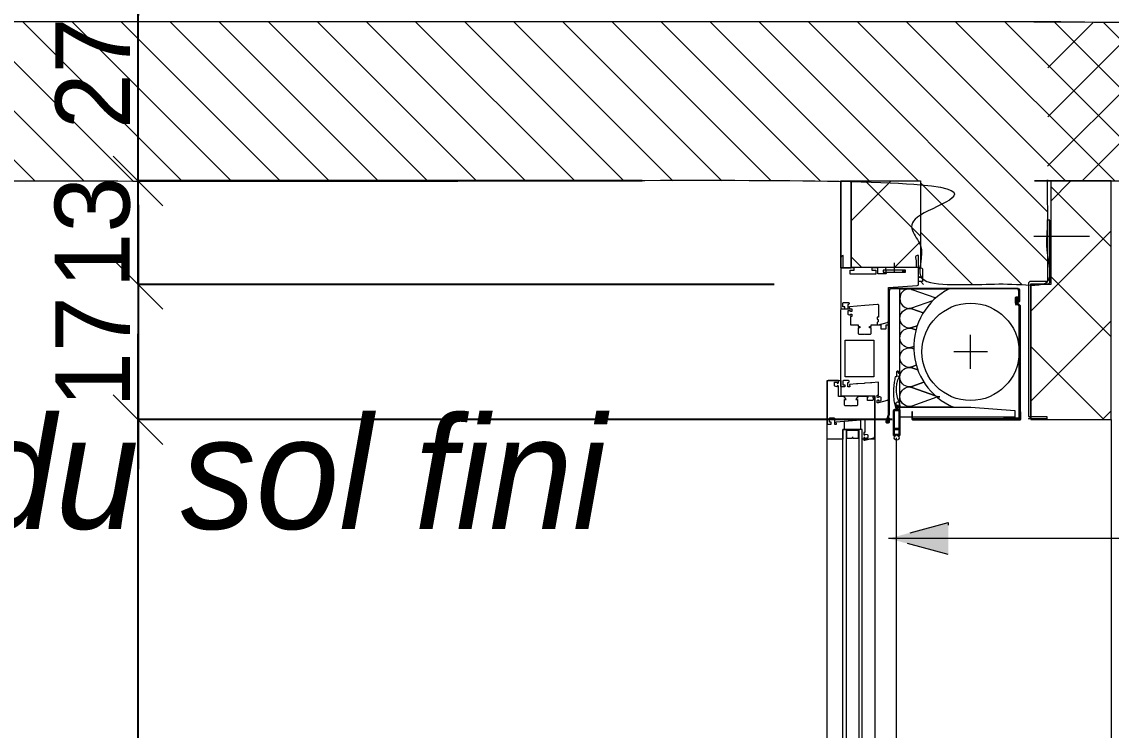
# Model space of a CAD drawing. Header units: centimetres. Extents: x -6341 to 23117, y -10090 to 8065.
# Drawn here: x 17462.5 to 17599.5, y -1142.2 to -1053.2 of the extents above; entities that cross this region are included whole.
import ezdxf

# ---------------------------------------------------------------- set-up
doc = ezdxf.new("R2010")
doc.units = ezdxf.units.CM
doc.header["$LTSCALE"] = 12.7
doc.header["$PDMODE"] = 1
doc.header["$PDSIZE"] = -2
doc.linetypes.add('VW-01', pattern=[0.83312, 0.41656, -0.41656])
doc.layers.get('0').update_dxf_attribs({"lineweight": 5})
for name, color, linetype, lineweight in [('B BATI-GO-coupé', 7, 'Continuous', 35), ('B Général', 7, 'Continuous', 5), ('C ANNOTATIONS-cotation', 7, 'Continuous', 5), ('C ANNOTATIONS-prestations', 7, 'Continuous', 5), ('FENETRES - vu', 7, 'Continuous', 5)]:
    doc.layers.add(name, color=color, linetype=linetype, lineweight=lineweight)
doc.styles.add('Arial', font='arial.ttf')
doc.styles.add('Eurostile', font='')
doc.styles.add('Eurostile (italic)', font='')
doc.styles.get('Eurostile').set_extended_font_data('Eurostile')
doc.styles.get('Eurostile (italic)').set_extended_font_data('Eurostile', italic=True)
doc.dimstyles.new('100é', dxfattribs={"dimtxt": 30.30306, "dimasz": 6.232178, "dimexe": 0, "dimexo": 25, "dimgap": 1, "dimtad": 1, "dimdec": 1, "dimtxsty": 'Arial', "dimblk": 'VW_SLASH', "dimblk1": 'VW_SLASH', "dimblk2": 'VW_SLASH', "dimcen": 0, "dimdle": 10, "dimse1": 1, "dimse2": 1, "dimazin": 0, "dimtfac": 1, "dimtdec": 1, "dimtix": 1, "dimtmove": 0, "dimatfit": 0, "dimldrblk": 'VW_FILLEDARROW', "dimfxl": 1, "dimfrac": 2, "dimtolj": 1, "dimarcsym": 0})
pattern_1 = [(45, (0, 0), (-5.6568542, 5.6568542), []), (135, (0, 0), (5.6568542, 5.6568542), [])]
pattern_2 = [(45, (0, 0), (3.5277778, -2.6458333), [])]

# ---------------------------------------------------------------- blocks, each defined once
blk = doc.blocks.new('loggia+lumon')
at = {"layer": 'B Général', "linetype": 'Continuous', "lineweight": 5}
h = blk.add_hatch(dxfattribs=at)
h.set_pattern_fill('45_0_15_52', style=0, pattern_type=2)
h.set_pattern_definition(pattern_2)
h.paths.add_polyline_path([(-5356.59, 2517.91), (-5356.62, 2497.93), (-5151.67, 2497.93), (-5151.67, 2499.93), (-5151.28, 2499.82), (-5150.93, 2499.67), (-5150.62, 2499.48), (-5150.35, 2499.25), (-5150.12, 2498.98), (-5149.93, 2498.67), (-5149.78, 2498.32), (-5149.67, 2497.93), (-5148.17, 2497.93), (-5148.17, 2515.82)])
at = {"layer": 'B Général', "color": 7, "linetype": 'Continuous', "lineweight": 5}
blk.add_open_spline([(-5356.62, 2497.93), (-5254.15, 2497.93), (-5151.67, 2497.93), (-5151.67, 2498.93), (-5151.67, 2499.93), (-5150.02, 2499.57), (-5149.67, 2497.93), (-5148.92, 2497.93), (-5148.17, 2497.93), (-5148.17, 2506.87), (-5148.17, 2515.82), (-5252.38, 2516.86), (-5356.59, 2517.91)], degree=2, knots=[0, 0, 0, 1, 1, 2, 2, 3, 3, 4, 4, 5, 5, 6, 6, 6], dxfattribs=at)
blk = doc.blocks.new('Groupe-724-1')
at = {"layer": 'FENETRES - vu', "color": 7, "lineweight": 5, "flags": 128}
for points in [[(16562.62, 4892.01, -0.076554), (16562.69, 4892.33), (16563.75, 4895.34)], [(16576.05, 4895.27), (16575.01, 4892.33, 0.080781), (16574.95, 4891.99, 0.080781), (16574.89, 4892.33), (16574.36, 4893.83)], [(16576.18, 4890.81, -0.391649), (16574.95, 4891.95, 0.008653), (16574.95, 4891.99, -0.080781), (16575.01, 4892.33), (16576.05, 4895.27)], [(16576.05, 4895.27), (16576.12, 4895.47, 0.012068), (16576.14, 4895.52)], [(16576.14, 4895.52, 0.068645), (16576.19, 4895.82, 0.080781), (16576.25, 4895.47), (16577.36, 4892.33, -0.080781), (16577.42, 4891.99, 0.008653), (16577.42, 4891.95, -0.391619), (16576.18, 4890.81)], [(16576.24, 4895.49, 0.00473), (16576.25, 4895.47), (16577.36, 4892.33, -0.080781), (16577.42, 4891.99, -0.022561), (16577.42, 4892.09)], [(16565.65, 4893.74), (16565.15, 4892.33, 0.080781), (16565.09, 4891.99, 0.080781), (16565.03, 4892.33), (16564.09, 4894.97)], [(16567.26, 4892.99), (16567.49, 4892.33, -0.080781), (16567.55, 4891.99, 0.008653), (16567.55, 4891.95, -0.391634), (16566.32, 4890.81, -0.391634), (16565.09, 4891.95, 0.008653), (16565.09, 4891.99, -0.080781), (16565.15, 4892.33), (16565.65, 4893.74)], [(16567.79, 4892.82), (16567.62, 4892.33, 0.080781), (16567.55, 4891.99, 0.080781), (16567.49, 4892.33), (16567.26, 4892.99)], [(16569.88, 4892.54), (16569.96, 4892.33, -0.080781), (16570.02, 4891.99, 0.008653), (16570.02, 4891.95, -0.391634), (16568.79, 4890.81, -0.391634), (16567.55, 4891.95, 0.008653), (16567.55, 4891.99, -0.080781), (16567.62, 4892.33), (16567.79, 4892.82)], [(16570.16, 4892.54), (16570.08, 4892.33, 0.080781), (16570.02, 4891.99, 0.080781), (16569.96, 4892.33), (16569.88, 4892.54)], [(16572.23, 4892.87), (16572.42, 4892.33, -0.080781), (16572.49, 4891.99, 0.008653), (16572.49, 4891.95, -0.391634), (16571.25, 4890.81, -0.391634), (16570.02, 4891.95, 0.008653), (16570.02, 4891.99, -0.080781), (16570.08, 4892.33), (16570.16, 4892.54)], [(16572.8, 4893.06), (16572.55, 4892.33, 0.080781), (16572.49, 4891.99, 0.080781), (16572.42, 4892.33), (16572.23, 4892.87)], [(16574.36, 4893.83), (16574.89, 4892.33, -0.080781), (16574.95, 4891.99, 0.008653), (16574.95, 4891.95, -0.391634), (16573.72, 4890.81, -0.391634), (16572.49, 4891.95, 0.008653), (16572.49, 4891.99, -0.080781), (16572.55, 4892.33), (16572.8, 4893.06)], [(16562.62, 4891.97, -0.008471), (16562.62, 4892.01)], [(16562.62, 4891.97, 0.003455), (16562.62, 4891.95)], [(16562.62, 4891.95, 0.409755), (16563.86, 4890.81, 0.408492), (16565.09, 4891.95)], [(16577.42, 4892.09, 0.022561), (16577.42, 4891.99, -0.008653), (16577.42, 4891.95, 0.022591), (16577.42, 4891.85)]]:
    blk.add_lwpolyline(points, format="xyb", dxfattribs=at)
for points in [[(16576.19, 4895.85, 0.008653), (16576.19, 4895.82, 0.008653), (16576.19, 4895.85)], [(16565.09, 4891.99, 0.008653), (16565.09, 4891.95, 0.008653), (16565.09, 4891.99)], [(16567.55, 4891.99, 0.008653), (16567.55, 4891.95, 0.008653), (16567.55, 4891.99)], [(16570.02, 4891.99, 0.008653), (16570.02, 4891.95, 0.008653), (16570.02, 4891.99)], [(16572.49, 4891.99, 0.008653), (16572.49, 4891.95, 0.008653), (16572.49, 4891.99)], [(16574.95, 4891.99, 0.008653), (16574.95, 4891.95, 0.008653), (16574.95, 4891.99)], [(16577.42, 4891.99, 0.008653), (16577.42, 4891.95, 0.008653), (16577.42, 4891.99)]]:
    blk.add_lwpolyline(points, format="xyb", close=True, dxfattribs=at)
blk = doc.blocks.new('Groupe-725-1')
at = {"layer": 'FENETRES - vu', "lineweight": 5, "flags": 128}
blk.add_lwpolyline([(16577.5, 4890.81), (16562.62, 4890.81), (16562.62, 4897, 0.290703), (16570.23, 4892.55, 0.290703), (16577.5, 4897.54)], format="xyb", close=True, dxfattribs=at)
at = {"layer": 'FENETRES - vu', "color": 7}
blk.add_blockref('Groupe-724-1', (0, 0), dxfattribs=at)
blk = doc.blocks.new('Groupe-726-1')
at = {"layer": 'FENETRES - vu', "lineweight": 5}
for p, q in [((16570.54, 4901.83), (16570.54, 4897.58)), ((16572.66, 4899.7), (16568.41, 4899.7))]:
    blk.add_line(p, q, dxfattribs=at)
at = {"layer": 'FENETRES - vu', "lineweight": 5, "flags": 128}
blk.add_lwpolyline([(16578.77, 4905.26), (16578.77, 4890.81), (16577.5, 4890.81), (16577.5, 4899.73), (16577.92, 4905.26)], close=True, dxfattribs=at)
at = {"layer": 'FENETRES - vu', "lineweight": 5}
blk.add_circle((16570.54, 4899.7), 6.12, dxfattribs=at)
at = {"layer": 'FENETRES - vu', "color": 7}
blk.add_blockref('Groupe-725-1', (0, 0), dxfattribs=at)
blk = doc.blocks.new('Groupe-729-1')
at = {"layer": 'B BATI-GO-coupé', "linetype": 'Continuous', "lineweight": 5}
blk.add_line((16579.05, 4917.39), (16792.07, 4917.39), dxfattribs=at)
at = {"layer": 'B Général', "color": 7, "lineweight": 5}
for p, q in [((16556, 4907.67), (16556, 4914.67)), ((16581.15, 4887.67), (16787.07, 4887.67)), ((16787.47, 4881.67), (16579.54, 4881.67))]:
    blk.add_line(p, q, dxfattribs=at)
at = {"layer": 'B Général', "color": 7, "linetype": 'Continuous', "lineweight": 5}
for p, q in [((16560.51, 4891.43), (16560.26, 4891.43)), ((16560.51, 4891.32), (16560.26, 4891.32)), ((16560.51, 4891.19), (16560.26, 4891.19)), ((16632.83, 4890.4), (16581.33, 4890.4))]:
    blk.add_line(p, q, dxfattribs=at)
at = {"layer": 'B Général', "lineweight": 5}
blk.add_line((16560.51, 4890.12), (16559.37, 4890.12), dxfattribs=at)
at = {"layer": 'B Général', "color": 7, "lineweight": 5, "flags": 128}
for points in [[(16554, 4909.37), (16561.7, 4909.37), (16561.7, 4907.27, 0.414214), (16562, 4906.97), (16578.65, 4906.97), (16578.65, 4909.31), (16578.95, 4909.31), (16578.95, 4906.97, 0.414214), (16578.65, 4907.27), (16562, 4907.27), (16562, 4909.37, 0.414214), (16561.7, 4909.67), (16554, 4909.67)], [(16560.09, 4893.67), (16561.09, 4893.67, -0.4), (16561.09, 4893.17), (16560.09, 4893.17, -0.4), (16560.09, 4893.67)]]:
    blk.add_lwpolyline(points, format="xyb", close=True, dxfattribs=at)
at = {"layer": 'B Général', "color": 7, "linetype": 'Continuous', "lineweight": 5, "flags": 128}
for points in [[(16562.62, 4889.77, 0.414214), (16562.92, 4889.47), (16578.42, 4889.47), (16579.29, 4889.18, 0.463007), (16579.42, 4889.25, 0.463007), (16579.32, 4889.37), (16578.82, 4889.37), (16578.82, 4889.47), (16579.32, 4889.47, -0.463007), (16579.52, 4889.24, -0.463007), (16579.26, 4889.08), (16578.41, 4889.37), (16562.92, 4889.37, -0.414214), (16562.52, 4889.77), (16562.52, 4905.47, -0.414214), (16562.92, 4905.87), (16564.18, 4905.87, -0.414214), (16564.32, 4905.73, -0.414214), (16564.18, 4905.59), (16563.8, 4905.59, 0.414214), (16563.72, 4905.52, 0.414214), (16563.8, 4905.44), (16564.4, 4905.44, 0.2215), (16564.62, 4905.54), (16564.69, 4905.48, -0.2215), (16564.4, 4905.34), (16563.8, 4905.34, -0.414214), (16563.62, 4905.52, -0.414214), (16563.8, 4905.69), (16564.18, 4905.69, 0.414214), (16564.22, 4905.73, 0.414214), (16564.18, 4905.77), (16562.92, 4905.77, 0.414214), (16562.62, 4905.47)], [(16564.76, 4905.82), (16564.36, 4905.47), (16563.8, 4905.47), (16563.8, 4905.57), (16564.32, 4905.57), (16564.72, 4905.92), (16578.85, 4905.92, -0.414214), (16578.95, 4905.82), (16578.95, 4903.92), (16578.85, 4903.92), (16578.85, 4905.82)], [(16578.97, 4894.17), (16578.97, 4892.41, -0.414214), (16578.96, 4892.41), (16578.07, 4892.41), (16578.07, 4892.31), (16578.96, 4892.31, 0.414214), (16579.07, 4892.41), (16579.07, 4894.17), (16579.07, 4905.93, 0.414214), (16578.97, 4906.03), (16578.07, 4906.03), (16578.07, 4905.93), (16578.97, 4905.93)], [(16565.04, 4883.37, 0.414214), (16565.14, 4883.47), (16565.14, 4883.87), (16564.87, 4883.87), (16564.87, 4883.64), (16564.44, 4883.64, -0.414214), (16564.34, 4883.74), (16564.34, 4884.32, -0.414214), (16564.44, 4884.42), (16564.49, 4884.42, -0.414214), (16564.59, 4884.32), (16564.59, 4884.27), (16565.14, 4884.27), (16565.14, 4884.52), (16564.84, 4884.49), (16564.69, 4886.4), (16564.56, 4888.01, -0.437409), (16564.66, 4888.12), (16566.19, 4888.12), (16566.19, 4887.97), (16566.44, 4887.97, 0.339454), (16566.46, 4887.99), (16566.49, 4888.1), (16566.79, 4888.1), (16566.82, 4887.99, 0.339454), (16566.84, 4887.97), (16567.14, 4887.97), (16567.14, 4888.12), (16566.85, 4889.22, 0.339454), (16566.65, 4889.37), (16562.44, 4889.37), (16562.22, 4892.98, 0.396669), (16562.02, 4893.17), (16558.44, 4893.17), (16558.44, 4892.99, 0.468969), (16558.68, 4892.79), (16559.09, 4892.87), (16559.94, 4892.87), (16559.94, 4889.37), (16559.94, 4889.19, 0.468969), (16560.18, 4888.99), (16560.59, 4889.07), (16560.69, 4889.07, -0.414214), (16560.74, 4889.02), (16560.74, 4888.04), (16560.04, 4888.04, 0.414214), (16559.99, 4887.99), (16559.99, 4887.27), (16560.26, 4887.27), (16560.26, 4887.77), (16560.76, 4887.77), (16560.76, 4886.37), (16560.76, 4884.57), (16560.26, 4884.57), (16560.26, 4885.07), (16559.99, 4885.07), (16559.99, 4883.67), (16558.44, 4883.67, 0.414214), (16558.74, 4883.37), (16561.03, 4883.37), (16565.04, 4883.37)], [(16561.09, 4893.67), (16561.69, 4893.67), (16561.69, 4893.17), (16561.09, 4893.17, 0.4)], [(16577.83, 4890.8, 0.414214), (16577.8, 4890.77), (16577.8, 4890.55, -0.365338), (16577.77, 4890.52), (16577.44, 4890.43, -0.414214), (16577.36, 4890.51, -0.414214), (16577.44, 4890.59), (16577.47, 4890.59, 0.414214), (16577.5, 4890.62), (16577.5, 4890.65, 0.414214), (16577.47, 4890.68), (16577.44, 4890.68, 0.414214), (16577.27, 4890.51, 0.414214), (16577.44, 4890.33), (16577.76, 4890.42, -0.464839), (16577.8, 4890.38), (16577.8, 4890.15, 0.414214), (16577.95, 4890), (16581.04, 4890, 0.414214), (16581.07, 4890.03), (16581.07, 4890.21, 0.414214), (16581.03, 4890.25), (16581.01, 4890.25, 0.414214), (16580.97, 4890.21), (16580.97, 4890.1), (16580.29, 4890.1), (16580.29, 4890.7), (16580.97, 4890.7), (16580.97, 4890.59, 0.414214), (16581.01, 4890.55), (16581.03, 4890.55, 0.414214), (16581.07, 4890.59), (16581.07, 4890.77, 0.414214), (16581.04, 4890.8)], [(16577.8, 4890.15), (16577.8, 4890.38, 0.464839), (16577.76, 4890.42), (16577.44, 4890.33, -0.414214), (16577.27, 4890.51, -0.414214), (16577.44, 4890.68), (16577.47, 4890.68, -0.414214), (16577.5, 4890.65), (16577.5, 4890.62, -0.414214), (16577.47, 4890.59), (16577.44, 4890.59, 0.414214), (16577.36, 4890.51, 0.414214), (16577.44, 4890.43), (16577.77, 4890.52, 0.365338), (16577.8, 4890.55), (16577.8, 4890.77, -0.414214), (16577.83, 4890.8), (16581.04, 4890.8, -0.414214), (16581.07, 4890.77), (16581.07, 4890.59, -0.414214), (16581.03, 4890.55), (16581.01, 4890.55, -0.414214), (16580.97, 4890.59), (16580.97, 4890.7), (16580.29, 4890.7), (16580.29, 4890.1), (16580.97, 4890.1), (16580.97, 4890.21, -0.414214), (16581.01, 4890.25), (16581.03, 4890.25, -0.414214), (16581.07, 4890.21), (16581.07, 4890.03, -0.414214), (16581.04, 4890), (16577.95, 4890, -0.414214)], [(16577.95, 4890.1, -0.414214), (16577.9, 4890.15), (16577.9, 4890.67, -0.414214), (16577.93, 4890.7), (16580.19, 4890.7), (16580.19, 4890.1)], [(16580.19, 4890.1), (16580.19, 4890.7), (16577.93, 4890.7, 0.414214), (16577.9, 4890.67), (16577.9, 4890.15, 0.414214), (16577.95, 4890.1)], [(16580.87, 4890.2), (16580.87, 4890.6), (16580.97, 4890.6), (16580.97, 4890.48, 0.414214), (16581, 4890.45), (16581.01, 4890.45, 0.344183), (16581.04, 4890.48, -0.52416), (16581.5, 4890.65, -0.52416), (16581.5, 4890.16, -0.52416), (16581.04, 4890.33, 0.344183), (16581.01, 4890.35), (16581, 4890.35, 0.414214), (16580.97, 4890.32), (16580.97, 4890.2)], [(16576.26, 4887.99, -0.339454), (16576.24, 4887.97), (16575.99, 4887.97), (16575.99, 4888.12), (16574.41, 4888.12, 0.437459), (16574.36, 4888.07), (16574.42, 4887.3), (16574.43, 4887.12), (16574.49, 4886.4), (16574.46, 4886.37), (16574.5, 4886.34), (16574.56, 4885.52), (16574.57, 4885.34), (16574.64, 4884.49), (16574.94, 4884.52), (16574.94, 4884.27), (16574.39, 4884.27), (16574.39, 4884.32, 0.414214), (16574.29, 4884.42), (16574.24, 4884.42, 0.414214), (16574.14, 4884.32), (16574.14, 4883.74, 0.414214), (16574.24, 4883.64), (16574.67, 4883.64), (16574.67, 4883.87), (16574.94, 4883.87), (16574.94, 4883.47, -0.414214), (16574.84, 4883.37), (16565.34, 4883.37, -0.414214), (16565.14, 4883.57), (16565.14, 4884.77), (16565.44, 4884.77, -0.339454), (16565.46, 4884.76), (16565.49, 4884.65, -0.493145), (16565.47, 4884.62), (16565.4, 4884.62, 0.414214), (16565.37, 4884.59), (16565.37, 4884.32, 0.414214), (16565.42, 4884.27), (16565.79, 4884.27, 0.339454), (16565.84, 4884.31), (16565.92, 4884.58, 0.493145), (16565.89, 4884.62), (16565.81, 4884.62, -0.493145), (16565.79, 4884.65), (16565.82, 4884.76, -0.339454), (16565.84, 4884.77), (16566.09, 4884.77), (16566.09, 4884.62), (16567.14, 4884.62), (16567.14, 4885.56), (16567.36, 4885.56), (16567.36, 4885.76), (16567.54, 4885.76), (16567.54, 4885.55), (16568.17, 4885.55, 0.414214), (16568.32, 4885.7), (16568.32, 4886.32), (16568.37, 4886.37), (16568.32, 4886.42), (16568.32, 4887.05, 0.414214), (16568.17, 4887.2), (16567.54, 4887.2), (16567.54, 4886.98), (16567.36, 4886.98), (16567.36, 4887.18), (16567.14, 4887.18), (16567.14, 4888.33), (16567.14, 4888.42), (16567.64, 4888.42), (16567.64, 4889, 0.414214), (16567.54, 4889.1), (16567.14, 4889.1), (16567.14, 4889.27, -0.414214), (16567.24, 4889.37), (16568.14, 4889.37), (16576.45, 4889.37, -0.339454), (16576.65, 4889.22), (16576.94, 4888.12), (16576.94, 4887.97), (16576.64, 4887.97, -0.339454), (16576.62, 4887.99), (16576.59, 4888.1, -0.493145), (16576.61, 4888.12), (16576.69, 4888.12, 0.493145), (16576.72, 4888.16), (16576.64, 4888.43, 0.339454), (16576.59, 4888.47), (16576.29, 4888.47, 0.339454), (16576.24, 4888.43), (16576.17, 4888.16, 0.493145), (16576.2, 4888.12), (16576.27, 4888.12, -0.493145), (16576.29, 4888.1)], [(16579.37, 4882.17), (16579.37, 4881.94), (16578.94, 4881.94, -0.198912), (16578.87, 4881.97, -0.198912), (16578.84, 4882.04), (16578.84, 4882.5, -0.335609), (16578.95, 4882.65, -0.179888), (16579.03, 4882.64), (16579.08, 4882.62, 0.109518), (16579.29, 4882.57), (16579.64, 4882.57), (16579.64, 4882.82), (16579.34, 4882.79), (16579.06, 4886.31, -0.209139), (16579.09, 4886.39, -0.209139), (16579.16, 4886.42), (16580.69, 4886.42), (16580.69, 4886.27), (16580.94, 4886.27, 0.339454), (16580.96, 4886.29), (16580.99, 4886.4, 0.233167), (16580.99, 4886.41, 0.233167), (16580.97, 4886.42), (16580.9, 4886.42, -0.233167), (16580.87, 4886.43, -0.233167), (16580.87, 4886.46), (16580.94, 4886.73, -0.339454), (16580.99, 4886.77), (16581.29, 4886.77, -0.339454), (16581.34, 4886.73), (16581.42, 4886.46, -0.233167), (16581.41, 4886.43, -0.233167), (16581.39, 4886.42), (16581.31, 4886.42, 0.233167), (16581.3, 4886.41, 0.233167), (16581.29, 4886.4), (16581.32, 4886.29, 0.339454), (16581.34, 4886.27), (16581.64, 4886.27), (16581.64, 4886.42), (16581.35, 4887.52, 0.339454), (16581.15, 4887.67), (16576.29, 4887.67, 0.198912), (16576.22, 4887.64, 0.198912), (16576.19, 4887.57), (16576.19, 4887.42), (16576.34, 4887.42), (16576.34, 4887.47), (16576.54, 4887.47, -0.414214), (16576.64, 4887.37), (16576.64, 4886.74), (16576.24, 4886.74), (16576.24, 4886.84), (16576.14, 4886.84), (16576.14, 4885.48), (16576.36, 4885.48), (16576.36, 4885.35), (16576.54, 4885.28), (16576.54, 4885.5), (16577.17, 4885.5, -0.414214), (16577.32, 4885.35), (16577.32, 4884.72), (16577.37, 4884.67), (16577.32, 4884.62), (16577.32, 4884, -0.414214), (16577.17, 4883.85), (16576.54, 4883.85), (16576.54, 4884.06), (16576.36, 4883.99), (16576.36, 4883.86), (16576.14, 4883.86), (16576.14, 4883.07), (16574.84, 4883.07, 0.339454), (16574.82, 4883.06), (16574.79, 4882.95, 0.233167), (16574.8, 4882.93, 0.233167), (16574.81, 4882.92), (16574.89, 4882.92, -0.233167), (16574.91, 4882.91, -0.233167), (16574.92, 4882.88), (16574.84, 4882.61, -0.339454), (16574.79, 4882.57), (16574.39, 4882.57, -0.198912), (16574.36, 4882.58, -0.198912), (16574.34, 4882.62), (16574.34, 4882.89, -0.198912), (16574.35, 4882.91, -0.198912), (16574.37, 4882.92), (16574.47, 4882.92, 0.233167), (16574.49, 4882.93, 0.233167), (16574.49, 4882.95), (16574.46, 4883.06, 0.339454), (16574.44, 4883.07), (16574.14, 4883.07), (16574.14, 4881.87, 0.414214), (16574.34, 4881.67), (16579.54, 4881.67, 0.414214), (16579.64, 4881.77), (16579.64, 4882.12, 0.414214), (16579.59, 4882.17)]]:
    blk.add_lwpolyline(points, format="xyb", close=True, dxfattribs=at)
for points in [[(16549.07, 4884.69), (16549.07, 4893.39), (16559.94, 4893.39), (16559.94, 4884.69)], [(16560.51, 4891.52), (16560.26, 4891.52), (16560.26, 4888.72), (16560.51, 4888.72)], [(16573.67, 4883.93), (16569.07, 4883.93), (16569.07, 4887.53), (16573.67, 4887.53)], [(16580.54, 4885.65), (16580.54, 4885.62), (16581.3, 4885.62), (16581.3, 4885.65)], [(16549.07, 4883.39), (16549.07, 4884.69), (16559.99, 4884.69), (16559.99, 4883.39)], [(16581.3, 4884.05), (16581.3, 4884.08), (16580.54, 4884.08), (16580.54, 4884.05)]]:
    blk.add_lwpolyline(points, close=True, dxfattribs=at)
blk.add_lwpolyline([(16573.1, 4890.61), (16573.11, 4890.59), (16573.11, 4890.59), (16573.21, 4890.62, 0.414174), (16573.24, 4890.67, 0.414185), (16573.18, 4890.7), (16573.07, 4890.67, 0.414201), (16572.98, 4890.49, 0.331865), (16573.14, 4890.37), (16573.62, 4890.38, -0.41404), (16573.67, 4890.33), (16573.67, 4890.29, 0.058942), (16573.66, 4890.28, 0.330261), (16573.7, 4890.23, 0.022246), (16574.36, 4890.11), (16574.41, 4890.13), (16574.46, 4890.09, 0.008901), (16575.31, 4890.01), (16575.36, 4890.04), (16575.41, 4890.01, 0.495603), (16575.42, 4890, 0.01102), (16576.43, 4890.04), (16576.48, 4890.07), (16576.53, 4890.05, 0.034922), (16576.85, 4890.1, 0.026569), (16577.55, 4890.27), (16577.56, 4890.27, 0.321867), (16577.59, 4890.32, 0.401241), (16577.55, 4890.36), (16577.05, 4890.34), (16577.02, 4890.34, -0.424456), (16576.83, 4890.53), (16576.83, 4890.56, -0.341677), (16576.98, 4890.73), (16577.47, 4890.77, -0.538894), (16577.53, 4890.69), (16577.53, 4890.69), (16577.49, 4890.52, 0.49336), (16577.52, 4890.48, 0.339236), (16577.54, 4890.5), (16577.59, 4890.67), (16577.59, 4890.68, 0.530516), (16577.46, 4890.83), (16576.97, 4890.79, 0.114166), (16576.87, 4890.75, -0.042765), (16576.41, 4890.54), (16576.35, 4890.49), (16576.28, 4890.5, -0.037634), (16575.4, 4890.39), (16575.34, 4890.36), (16575.29, 4890.38, -0.05236), (16574.53, 4890.44), (16574.47, 4890.42), (16574.43, 4890.46, -0.061865), (16573.74, 4890.71, 0.438041), (16573.64, 4890.65), (16573.61, 4890.48, -0.357418), (16573.56, 4890.44), (16573.14, 4890.43, -0.333034), (16573.03, 4890.51, -0.414252), (16573.09, 4890.61), (16573.1, 4890.61)], format="xyb", dxfattribs=at)
at = {"layer": 'B Général', "lineweight": 5, "flags": 128}
for points in [[(16581.52, 4886.05), (16580.29, 4886.05), (16580.29, 4883.65), (16581.52, 4883.65), (16581.52, 4881.67), (16574.14, 4881.67), (16574.14, 4883.39), (16576.07, 4883.39), (16576.07, 4887.67), (16581.52, 4887.67)], [(16579.1, 4885.85), (16580.29, 4885.85), (16580.29, 4883.85), (16579.26, 4883.85)]]:
    blk.add_lwpolyline(points, close=True, dxfattribs=at)
at = {"layer": 'B Général', "color": 7, "lineweight": 5, "flags": 128}
for points in [[(16580.29, 4886.05), (16580.29, 4885.65), (16786.29, 4885.65), (16786.29, 4886.05)], [(16581.3, 4885.65), (16581.3, 4885.62), (16580.54, 4885.62), (16580.54, 4885.65)], [(16580.29, 4883.65), (16580.29, 4884.05), (16786.29, 4884.05), (16786.29, 4883.65)]]:
    blk.add_lwpolyline(points, close=True, dxfattribs=at)
blk.add_lwpolyline([(16549.07, 4883.39), (16559.99, 4883.39), (16559.99, 4884.69), (16549.07, 4884.69)], dxfattribs=at)
blk.add_lwpolyline([(16581.22, 4884.85), (16581.3, 4884.85, 0.414214), (16581.39, 4884.94), (16581.39, 4885.52, 0.414214), (16581.3, 4885.62), (16580.54, 4885.62, 0.414214), (16580.44, 4885.52), (16580.44, 4884.17, 0.414214), (16580.54, 4884.08), (16581.3, 4884.08, 0.414214), (16581.39, 4884.17), (16581.39, 4884.75, 0.414214), (16581.3, 4884.85)], format="xyb", dxfattribs=at)
at = {"layer": 'FENETRES - vu', "color": 7}
blk.add_blockref('Groupe-726-1', (0, 0), dxfattribs=at)
blk = doc.blocks.new('Groupe-762-1')
at = {"layer": 'B Général', "linetype": 'Continuous', "lineweight": 5}
h = blk.add_hatch(dxfattribs=at)
h.set_pattern_fill('45_0_15_52', style=0, pattern_type=2)
h.set_pattern_definition(pattern_2)
h.paths.add_polyline_path([(16836.06, 3263.39), (16839.07, 3263.39), (16839.07, 3247.39), (16738.56, 3247.39), (16738.56, 3263.39), (16806.06, 3263.39), (16806.06, 3786.44), (16811.06, 3786.44), (16811.06, 4134.32), (16549.06, 4134.32), (16549.06, 3541.43), (16561.88, 3541.43), (16561.88, 3525.43), (16559.16, 3525.43), (16559.16, 3525.29), (16549.06, 3525.29), (16549.06, 3525.39), (16548.88, 3525.39), (16548.88, 3320.48), (16546.88, 3320.48), (16546.99, 3320.09), (16547.13, 3319.74), (16547.32, 3319.43), (16547.55, 3319.16), (16547.82, 3318.93), (16548.13, 3318.74), (16548.49, 3318.59), (16548.88, 3318.48), (16548.88, 3316.98), (16530.98, 3316.98), (16528.9, 3525.4), (16528.9, 3525.43), (16528.89, 3525.43), (16528.89, 3525.43), (16528.88, 3525.43), (16528.88, 3525.43), (16528.88, 3745.72), (16528.89, 3745.72), (16528.89, 3804.82), (16529.08, 3804.82), (16529.08, 4134.32), (16272.06, 4134.32), (16272.06, 3541.43), (16284.88, 3541.43), (16284.88, 3525.43), (16282.06, 3525.43), (16282.06, 3525.39), (16251.9, 3525.39), (16251.9, 3525.4), (16251.92, 3525.43), (16251.89, 3525.43), (16251.89, 3525.43), (16244.19, 3525.43), (16244.01, 3529.76), (16242.04, 3529.76), (16242.04, 3541.4), (16251.88, 3541.4), (16251.88, 3541.43), (16251.85, 3541.43), (16251.85, 3804.82), (16252.03, 3804.82), (16252.03, 4208.41), (15995.06, 4208.41), (15995.06, 3541.43), (16007.88, 3541.43), (16007.88, 3525.43), (16005.16, 3525.43), (16005.16, 3525.29), (15994.88, 3525.29), (15994.88, 3320.48), (15992.88, 3320.48), (15992.99, 3320.09), (15993.13, 3319.74), (15993.32, 3319.43), (15993.55, 3319.16), (15993.82, 3318.93), (15994.13, 3318.74), (15994.49, 3318.59), (15994.88, 3318.48), (15994.88, 3316.98), (15976.98, 3316.98), (15974.88, 3525.33), (15974.88, 3525.33), (15974.88, 3804.82), (15975.06, 3804.82), (15975.06, 4208.41), (15718.03, 4208.41), (15718.03, 3541.39), (15730.7, 3541.39), (15730.7, 3525.42), (15550.57, 3525.42), (15550.57, 3541.42), (15693.06, 3541.42), (15693.06, 4893.39), (15551.33, 4893.39), (15551.33, 4909.37), (15552.09, 4909.37), (15552.09, 4909.39), (15698.06, 4909.39), (15700, 5119.92), (15718.06, 5119.97), (15718.06, 5117.8), (15717.61, 5117.62), (15717.22, 5117.4), (15716.89, 5117.14), (15716.62, 5116.85), (15716.42, 5116.52), (15716.28, 5116.15), (15716.21, 5115.75), (15716.2, 5115.31), (15718.06, 5115.31), (15718.06, 4909.39), (15731.05, 4909.39), (15731.05, 4893.39), (15718.06, 4893.39), (15718.06, 4689.1), (15718.03, 4689.1), (15718.03, 4226.33), (15975.06, 4226.33), (15975.06, 4909.49), (15975.06, 4909.49), (15977.16, 5117.84), (15995.06, 5117.84), (15995.06, 5116.34), (15994.67, 5116.23), (15994.32, 5116.08), (15994.01, 5115.89), (15993.74, 5115.66), (15993.51, 5115.39), (15993.32, 5115.08), (15993.17, 5114.73), (15993.06, 5114.34), (15995.06, 5114.34), (15995.06, 4909.49), (15995.06, 4909.49), (15995.06, 4909.39), (16005.06, 4909.39), (16005.06, 4909.39), (16008.06, 4909.39), (16008.06, 4893.39), (15995.06, 4893.39), (15995.06, 4893.36), (15995.06, 4226.33), (16252.03, 4226.33), (16252.03, 4893.39), (16252.06, 4893.39), (16252.06, 4909.38), (16252.06, 4909.39), (16252.08, 4909.39), (16252.08, 4909.39), (16252.11, 4909.39), (16252.08, 4909.42), (16254.16, 5117.84), (16272.06, 5117.84), (16272.06, 5116.34), (16271.67, 5116.23), (16271.32, 5116.08), (16271.01, 5115.89), (16270.74, 5115.66), (16270.51, 5115.39), (16270.32, 5115.08), (16270.17, 5114.73), (16270.06, 5114.34), (16272.06, 5114.34), (16272.06, 4909.39), (16282.06, 4909.39), (16282.06, 4909.39), (16285.06, 4909.39), (16285.06, 4893.39), (16272.06, 4893.39), (16272.06, 4300.34), (16529.08, 4300.34), (16529.08, 4689.1), (16529.06, 4689.1), (16529.06, 4909.38), (16529.06, 4909.39), (16529.08, 4909.39), (16529.08, 4909.39), (16529.09, 4909.39), (16529.08, 4909.42), (16531.16, 5117.84), (16549.06, 5117.84), (16549.06, 5116.34), (16548.67, 5116.23), (16548.32, 5116.08), (16548.01, 5115.89), (16547.74, 5115.66), (16547.51, 5115.39), (16547.32, 5115.08), (16547.17, 5114.73), (16547.06, 5114.34), (16549.06, 5114.34), (16549.06, 4909.39), (16549.06, 4909.39), (16549.06, 4909.38), (16562.06, 4909.39), (16562.06, 4893.39), (16549.06, 4893.39), (16549.06, 4689.1), (16549.06, 4689.1), (16549.06, 4300.34), (16811.06, 4300.34), (16811.06, 4689.1), (16811.06, 4689.13), (16811.06, 4887.79), (16797.07, 4887.79), (16797.07, 4899.79), (16806.06, 4899.79), (16806.06, 4909.39), (16806.06, 4909.39), (16809.19, 5117.84), (16826.06, 5117.84), (16826.07, 5112.39), (16825.68, 5112.28), (16825.33, 5112.13), (16825.02, 5111.94), (16824.75, 5111.71), (16824.52, 5111.44), (16824.33, 5111.13), (16824.18, 5110.78), (16824.07, 5110.39), (16826.07, 5110.39), (16826.06, 4909.39), (17002.06, 4909.39), (17002.06, 5445.39), (17579, 5445.39), (17579, 5425.39), (17398.06, 5425.39), (17398.06, 4909.39), (17579, 4909.39), (17579, 4884.39), (17449.06, 4884.39), (17449.06, 3272.29), (17579, 3272.29), (17579, 3247.39), (17032.71, 3247.39), (17032.71, 3247.39), (17024.81, 3247.39), (17024.63, 3251.7), (17022.67, 3251.7), (17022.67, 3263.39), (17088.06, 3263.39), (17088.06, 3766.44), (16826.06, 3766.44), (16826.06, 3263.39), (16836.06, 3263.39)])
h.paths.add_polyline_path([(17108.06, 3736.44), (17108.06, 3272.29), (17429.06, 3272.29), (17429.06, 4884.39), (17152.06, 4884.39), (17152.06, 4430.39), (17169.06, 4430.39), (17169.06, 4380.39), (17152.06, 4380.39), (17152.06, 3786.44), (17189.06, 3786.44), (17189.06, 3736.44)])
h.paths.add_polyline_path([(17027.06, 4909.39), (17378.06, 4909.39), (17378.06, 5425.39), (17027.06, 5425.39)])
h.paths.add_polyline_path([(16529.06, 4282.34), (16277.06, 4282.34), (16277.06, 4152.32), (16529.06, 4152.32)])
h.paths.add_polyline_path([(16811.06, 4282.34), (16554.06, 4282.34), (16554.06, 4152.32), (16811.06, 4152.32)])
h.paths.add_polyline_path([(16861.06, 4380.39), (16861.06, 3786.44), (17129.06, 3786.44), (17129.06, 4884.39), (16834.06, 4884.39), (16834.06, 4460.39), (16886.06, 4460.39), (16886.06, 4380.39)])
at = {"layer": 'B Général', "linetype": 'Continuous', "lineweight": 5, "true_color": 0x808080}
h = blk.add_hatch(dxfattribs=at)
h.set_pattern_fill('02_ISOLANT', color=8, style=0, pattern_type=2)
h.set_pattern_definition(pattern_1)
h.paths.add_polyline_path([(16562.06, 4907.27), (16579.05, 4907.27), (16579.05, 4917.38), (16549.07, 4917.38), (16549.07, 4909.8), (16562.06, 4909.8)])
h = blk.add_hatch(dxfattribs=at)
h.set_pattern_fill('02_ISOLANT', color=8, style=0, pattern_type=2)
h.set_pattern_definition(pattern_1)
h.paths.add_polyline_path([(16549.06, 4884.69), (16549.06, 4893.39), (16559.94, 4893.39), (16559.94, 4884.69)])
at = {"layer": 'B Général', "color": 7, "linetype": 'Continuous', "lineweight": 5, "flags": 128}
for points in [[(16562.06, 4907.27), (16579.05, 4907.27), (16579.05, 4917.38), (16549.07, 4917.38), (16549.07, 4909.8), (16562.06, 4909.8)], [(16549.06, 4884.69), (16549.06, 4893.39), (16559.94, 4893.39), (16559.94, 4884.69)]]:
    blk.add_lwpolyline(points, close=True, dxfattribs=at)
at = {"layer": 'B Général', "color": 7, "linetype": 'Continuous', "lineweight": 5}
blk.add_open_spline([(16836.06, 3263.39), (16837.57, 3263.39), (16839.07, 3263.39), (16839.07, 3255.39), (16839.07, 3247.39), (16788.82, 3247.39), (16738.56, 3247.39), (16738.56, 3255.39), (16738.56, 3263.39), (16772.31, 3263.39), (16806.06, 3263.39), (16806.06, 3524.92), (16806.06, 3786.44), (16808.56, 3786.44), (16811.06, 3786.44), (16811.06, 3960.38), (16811.06, 4134.32), (16680.06, 4134.32), (16549.06, 4134.32), (16549.06, 3837.88), (16549.06, 3541.43), (16555.47, 3541.43), (16561.88, 3541.43), (16561.88, 3533.43), (16561.88, 3525.43), (16560.52, 3525.43), (16559.16, 3525.43), (16559.16, 3525.36), (16559.16, 3525.29), (16554.11, 3525.29), (16549.06, 3525.29), (16549.06, 3525.34), (16549.06, 3525.39), (16548.97, 3525.39), (16548.88, 3525.39), (16548.88, 3422.93), (16548.88, 3320.48), (16547.88, 3320.48), (16546.88, 3320.48), (16547.23, 3318.83), (16548.88, 3318.48), (16548.88, 3317.73), (16548.88, 3316.98), (16539.93, 3316.98), (16530.98, 3316.98), (16529.94, 3421.19), (16528.9, 3525.4), (16528.9, 3525.41), (16528.9, 3525.43), (16528.9, 3525.43), (16528.89, 3525.43), (16528.89, 3525.43), (16528.89, 3525.43), (16528.89, 3525.43), (16528.88, 3525.43), (16528.88, 3525.43), (16528.88, 3525.43), (16528.88, 3635.58), (16528.88, 3745.72), (16528.89, 3745.72), (16528.89, 3745.72), (16528.89, 3775.27), (16528.89, 3804.82), (16528.99, 3804.82), (16529.08, 3804.82), (16529.08, 3969.57), (16529.08, 4134.32), (16400.57, 4134.32), (16272.06, 4134.32), (16272.06, 3837.88), (16272.06, 3541.43), (16278.47, 3541.43), (16284.88, 3541.43), (16284.88, 3533.43), (16284.88, 3525.43), (16283.47, 3525.43), (16282.06, 3525.43), (16282.06, 3525.41), (16282.06, 3525.39), (16266.98, 3525.39), (16251.9, 3525.39), (16251.9, 3525.4), (16251.9, 3525.4), (16251.91, 3525.41), (16251.92, 3525.43), (16251.91, 3525.43), (16251.89, 3525.43), (16251.89, 3525.43), (16251.89, 3525.43), (16248.04, 3525.43), (16244.19, 3525.43), (16244.1, 3527.6), (16244.01, 3529.76), (16243.02, 3529.76), (16242.04, 3529.76), (16242.04, 3535.58), (16242.04, 3541.4), (16246.96, 3541.4), (16251.88, 3541.4), (16251.88, 3541.42), (16251.88, 3541.43), (16251.86, 3541.43), (16251.85, 3541.43), (16251.85, 3673.12), (16251.85, 3804.82), (16251.94, 3804.82), (16252.03, 3804.82), (16252.03, 4006.61), (16252.03, 4208.41), (16123.55, 4208.41), (15995.06, 4208.41), (15995.06, 3874.92), (15995.06, 3541.43), (16001.47, 3541.43), (16007.88, 3541.43), (16007.88, 3533.43), (16007.88, 3525.43), (16006.52, 3525.43), (16005.16, 3525.43), (16005.16, 3525.36), (16005.16, 3525.29), (16000.02, 3525.29), (15994.88, 3525.29), (15994.88, 3422.89), (15994.88, 3320.48), (15993.88, 3320.48), (15992.88, 3320.48), (15993.23, 3318.84), (15994.88, 3318.48), (15994.88, 3317.73), (15994.88, 3316.98), (15985.93, 3316.98), (15976.98, 3316.98), (15975.93, 3421.16), (15974.88, 3525.33), (15974.88, 3525.33), (15974.88, 3525.33), (15974.88, 3665.07), (15974.88, 3804.82), (15974.97, 3804.82), (15975.06, 3804.82), (15975.06, 4006.61), (15975.06, 4208.41), (15846.55, 4208.41), (15718.03, 4208.41), (15718.03, 3874.9), (15718.03, 3541.39), (15724.37, 3541.39), (15730.7, 3541.39), (15730.7, 3533.41), (15730.7, 3525.42), (15640.64, 3525.42), (15550.57, 3525.42), (15550.57, 3533.42), (15550.57, 3541.42), (15621.82, 3541.42), (15693.06, 3541.42), (15693.06, 4217.41), (15693.06, 4893.39), (15622.2, 4893.39), (15551.33, 4893.39), (15551.33, 4901.38), (15551.33, 4909.37), (15551.71, 4909.37), (15552.09, 4909.37), (15552.09, 4909.38), (15552.09, 4909.39), (15625.07, 4909.39), (15698.06, 4909.39), (15699.03, 5014.65), (15700, 5119.92), (15709.03, 5119.94), (15718.06, 5119.97), (15718.06, 5118.89), (15718.06, 5117.8), (15716.12, 5117.14), (15716.2, 5115.31), (15717.13, 5115.31), (15718.06, 5115.31), (15718.06, 5012.35), (15718.06, 4909.39), (15724.56, 4909.39), (15731.05, 4909.39), (15731.05, 4901.39), (15731.05, 4893.39), (15724.56, 4893.39), (15718.06, 4893.39), (15718.06, 4791.24), (15718.06, 4689.1), (15718.05, 4689.1), (15718.03, 4689.1), (15718.03, 4457.72), (15718.03, 4226.33), (15846.55, 4226.33), (15975.06, 4226.33), (15975.06, 4567.91), (15975.06, 4909.49), (15975.06, 4909.49), (15975.06, 4909.49), (15976.11, 5013.66), (15977.16, 5117.84), (15986.11, 5117.84), (15995.06, 5117.84), (15995.06, 5117.09), (15995.06, 5116.34), (15993.42, 5115.98), (15993.06, 5114.34), (15994.06, 5114.34), (15995.06, 5114.34), (15995.06, 5011.91), (15995.06, 4909.49), (15995.06, 4909.49), (15995.06, 4909.49), (15995.06, 4909.44), (15995.06, 4909.39), (16000.06, 4909.39), (16005.06, 4909.39), (16005.06, 4909.39), (16005.06, 4909.39), (16006.56, 4909.39), (16008.06, 4909.39), (16008.06, 4901.39), (16008.06, 4893.39), (16001.56, 4893.39), (15995.06, 4893.39), (15995.06, 4893.37), (15995.06, 4893.36), (15995.06, 4559.85), (15995.06, 4226.33), (16123.55, 4226.33), (16252.03, 4226.33), (16252.03, 4559.86), (16252.03, 4893.39), (16252.05, 4893.39), (16252.06, 4893.39), (16252.06, 4901.39), (16252.06, 4909.38), (16252.06, 4909.38), (16252.06, 4909.39), (16252.07, 4909.39), (16252.08, 4909.39), (16252.08, 4909.39), (16252.08, 4909.39), (16252.09, 4909.39), (16252.11, 4909.39), (16252.09, 4909.4), (16252.08, 4909.42), (16253.12, 5013.63), (16254.16, 5117.84), (16263.11, 5117.84), (16272.06, 5117.84), (16272.06, 5117.09), (16272.06, 5116.34), (16270.41, 5115.98), (16270.06, 5114.34), (16271.06, 5114.34), (16272.06, 5114.34), (16272.06, 5011.86), (16272.06, 4909.39), (16277.06, 4909.39), (16282.06, 4909.39), (16282.06, 4909.39), (16282.06, 4909.39), (16283.56, 4909.39), (16285.06, 4909.39), (16285.06, 4901.39), (16285.06, 4893.39), (16278.56, 4893.39), (16272.06, 4893.39), (16272.06, 4596.86), (16272.06, 4300.34), (16400.57, 4300.34), (16529.08, 4300.34), (16529.08, 4494.72), (16529.08, 4689.1), (16529.07, 4689.1), (16529.06, 4689.1), (16529.06, 4799.24), (16529.06, 4909.38), (16529.06, 4909.38), (16529.06, 4909.39), (16529.07, 4909.39), (16529.08, 4909.39), (16529.08, 4909.39), (16529.08, 4909.39), (16529.08, 4909.39), (16529.09, 4909.39), (16529.08, 4909.4), (16529.08, 4909.42), (16530.12, 5013.63), (16531.16, 5117.84), (16540.11, 5117.84), (16549.06, 5117.84), (16549.06, 5117.09), (16549.06, 5116.34), (16547.41, 5115.98), (16547.06, 5114.34), (16548.06, 5114.34), (16549.06, 5114.34), (16549.06, 5011.86), (16549.06, 4909.39), (16549.06, 4909.39), (16549.06, 4909.39), (16549.06, 4909.39), (16549.06, 4909.38), (16555.56, 4909.38), (16562.06, 4909.39), (16562.06, 4901.39), (16562.06, 4893.39), (16555.56, 4893.39), (16549.06, 4893.39), (16549.06, 4791.24), (16549.06, 4689.1), (16549.06, 4689.1), (16549.06, 4689.1), (16549.06, 4494.72), (16549.06, 4300.34), (16680.06, 4300.34), (16811.06, 4300.34), (16811.06, 4494.72), (16811.06, 4689.1), (16811.06, 4689.12), (16811.06, 4689.13), (16811.06, 4788.46), (16811.06, 4887.79), (16804.07, 4887.79), (16797.07, 4887.79), (16797.07, 4893.79), (16797.07, 4899.79), (16801.57, 4899.79), (16806.06, 4899.79), (16806.06, 4904.59), (16806.06, 4909.39), (16806.06, 4909.39), (16806.06, 4909.39), (16807.62, 5013.61), (16809.19, 5117.84), (16817.62, 5117.84), (16826.06, 5117.84), (16826.07, 5115.11), (16826.07, 5112.39), (16824.43, 5112.03), (16824.07, 5110.39), (16825.07, 5110.39), (16826.07, 5110.39), (16826.07, 5009.89), (16826.06, 4909.39), (16914.06, 4909.39), (17002.06, 4909.39), (17002.06, 5177.39), (17002.06, 5445.39), (17290.53, 5445.39), (17579, 5445.39), (17579, 5435.39), (17579, 5425.39), (17488.53, 5425.39), (17398.06, 5425.39), (17398.06, 5167.39), (17398.06, 4909.39), (17488.53, 4909.39), (17579, 4909.39), (17579, 4896.89), (17579, 4884.39), (17514.03, 4884.39), (17449.06, 4884.39), (17449.06, 4078.34), (17449.06, 3272.29), (17514.03, 3272.29), (17579, 3272.29), (17579, 3259.84), (17579, 3247.39), (17305.85, 3247.39), (17032.71, 3247.39), (17032.71, 3247.39), (17032.71, 3247.39), (17028.76, 3247.39), (17024.81, 3247.39), (17024.72, 3249.55), (17024.63, 3251.7), (17023.65, 3251.7), (17022.67, 3251.7), (17022.67, 3257.55), (17022.67, 3263.39), (17055.37, 3263.39), (17088.06, 3263.39), (17088.06, 3514.92), (17088.06, 3766.44), (16957.06, 3766.44), (16826.06, 3766.44), (16826.06, 3514.92), (16826.06, 3263.39), (16831.06, 3263.39), (16836.06, 3263.39), (16836.06, 3263.39), (16836.06, 3263.39)], degree=2, knots=[0, 0, 0, 1, 1, 2, 2, 3, 3, 4, 4, 5, 5, 6, 6, 7, 7, 8, 8, 9, 9, 10, 10, 11, 11, 12, 12, 13, 13, 14, 14, 15, 15, 16, 16, 17, 17, 18, 18, 19, 19, 20, 20, 21, 21, 22, 22, 23, 23, 24, 24, 25, 25, 26, 26, 27, 27, 28, 28, 29, 29, 30, 30, 31, 31, 32, 32, 33, 33, 34, 34, 35, 35, 36, 36, 37, 37, 38, 38, 39, 39, 40, 40, 41, 41, 42, 42, 43, 43, 44, 44, 45, 45, 46, 46, 47, 47, 48, 48, 49, 49, 50, 50, 51, 51, 52, 52, 53, 53, 54, 54, 55, 55, 56, 56, 57, 57, 58, 58, 59, 59, 60, 60, 61, 61, 62, 62, 63, 63, 64, 64, 65, 65, 66, 66, 67, 67, 68, 68, 69, 69, 70, 70, 71, 71, 72, 72, 73, 73, 74, 74, 75, 75, 76, 76, 77, 77, 78, 78, 79, 79, 80, 80, 81, 81, 82, 82, 83, 83, 84, 84, 85, 85, 86, 86, 87, 87, 88, 88, 89, 89, 90, 90, 91, 91, 92, 92, 93, 93, 94, 94, 95, 95, 96, 96, 97, 97, 98, 98, 99, 99, 100, 100, 101, 101, 102, 102, 103, 103, 104, 104, 105, 105, 106, 106, 107, 107, 108, 108, 109, 109, 110, 110, 111, 111, 112, 112, 113, 113, 114, 114, 115, 115, 116, 116, 117, 117, 118, 118, 119, 119, 120, 120, 121, 121, 122, 122, 123, 123, 124, 124, 125, 125, 126, 126, 127, 127, 128, 128, 129, 129, 130, 130, 131, 131, 132, 132, 133, 133, 134, 134, 135, 135, 136, 136, 137, 137, 138, 138, 139, 139, 140, 140, 141, 141, 142, 142, 143, 143, 144, 144, 145, 145, 146, 146, 147, 147, 148, 148, 149, 149, 150, 150, 151, 151, 152, 152, 153, 153, 154, 154, 155, 155, 156, 156, 157, 157, 158, 158, 159, 159, 160, 160, 161, 161, 162, 162, 163, 163, 164, 164, 165, 165, 166, 166, 167, 167, 168, 168, 169, 169, 170, 170, 171, 171, 172, 172, 173, 173, 174, 174, 175, 175, 176, 176, 177, 177, 178, 178, 179, 179, 180, 180, 181, 181, 182, 182, 183, 183, 184, 184, 185, 185, 186, 186, 187, 187, 188, 188, 189, 189, 190, 190, 191, 191, 192, 192, 193, 193, 194, 194, 195, 195, 196, 196, 197, 197, 197], dxfattribs=at)
at = {"layer": 'B Général', "color": 7, "rotation": 90}
blk.add_blockref('loggia+lumon', (19046.99, 10266.01), dxfattribs=at)
at = {"layer": 'B Général', "color": 7}
blk.add_blockref('Groupe-729-1', (0, 0), dxfattribs=at)
blk = doc.blocks.new('Groupe-763-1')
at = {"layer": 'B Général', "linetype": 'Continuous', "lineweight": 0}
blk.add_hatch(color=7, dxfattribs=at).paths.add_polyline_path([(16596.01, 4896.89), (16594, 4889.39), (16591.99, 4896.89)])
at = {"layer": 'B Général', "color": 7, "linetype": 'Continuous', "lineweight": 5}
blk.add_line((16594, 5740.29), (16594, 4889.39), dxfattribs=at)
at = {"layer": 'B Général', "color": 7, "linetype": 'VW-01', "lineweight": 5, "flags": 128}
blk.add_lwpolyline([(16596.01, 4896.89), (16594, 4889.39), (16591.99, 4896.89)], close=True, dxfattribs=at)
blk = doc.blocks.new('VW_SLASH')
at = {"color": 0, "linetype": 'ByBlock', "lineweight": -2}
blk.add_line((1.605, 0), (-1, 0), dxfattribs=at)
at = {"color": 0, "linetype": 'VW-01', "lineweight": 20, "flags": 128}
blk.add_lwpolyline([(0.5, 0.5), (-0.5, -0.5)], dxfattribs=at)
blk = doc.blocks.new('*D1372')
at = {"layer": 'C ANNOTATIONS-cotation', "color": 0, "linetype": 'Continuous', "lineweight": -2, "transparency": 16777216}
for p, q in [((17568.48, -826.15), (17477.11, -826.15)), ((17477.11, -1039.94), (17477.11, -832.39)), ((17532.11, -1046.17), (17477.11, -1046.17))]:
    blk.add_line(p, q, dxfattribs=at)
at = {"layer": 'Defpoints', "color": 0, "linetype": 'Continuous', "transparency": 16777216}
for p in [(17477.11, -826.15), (17593.48, -826.15), (17557.11, -1046.17)]:
    blk.add_point(p, dxfattribs=at)
at = {"layer": 'C ANNOTATIONS-cotation', "color": 0, "linetype": 'Continuous', "lineweight": -2, "transparency": 16777216, "xscale": 6.232177734375, "yscale": 6.232177734375, "zscale": 6.232177734375}
for p, rotation in [((17477.11, -826.15), 90), ((17477.11, -1046.17), 270)]:
    blk.add_blockref('VW_SLASH', p, dxfattribs=dict(at, rotation=rotation))
at = {"layer": 'C ANNOTATIONS-cotation', "color": 0, "linetype": 'Continuous', "lineweight": 5, "transparency": 16777216, "insert": (17485.1, -928.33), "char_height": 9.412, "attachment_point": 5, "rotation": 90, "style": 'Eurostile'}
blk.add_mtext('\\A1;220', dxfattribs=at)
blk = doc.blocks.new('VW_FILLEDARROW')
at = {"linetype": 'Continuous', "lineweight": 0}
blk.add_hatch(color=0, dxfattribs=at).paths.add_polyline_path([(-1.604, 0.43), (0, 0), (-1.604, -0.43)])
at = {"color": 0, "linetype": 'VW-01', "lineweight": 5, "flags": 128}
blk.add_lwpolyline([(-1.604, 0.43), (0, 0), (-1.604, -0.43)], close=True, dxfattribs=at)
blk = doc.blocks.new('*D1373')
at = {"layer": 'C ANNOTATIONS-cotation', "color": 0, "linetype": 'Continuous', "lineweight": -2, "transparency": 16777216}
for p, q in [((17532.11, -1046.17), (17477.11, -1046.17)), ((17477.11, -1066.94), (17477.11, -1052.4)), ((17540.5, -1073.17), (17477.11, -1073.17))]:
    blk.add_line(p, q, dxfattribs=at)
at = {"layer": 'Defpoints', "color": 0, "linetype": 'Continuous', "transparency": 16777216}
for p in [(17477.11, -1046.17), (17557.11, -1046.17), (17565.5, -1073.17)]:
    blk.add_point(p, dxfattribs=at)
at = {"layer": 'C ANNOTATIONS-cotation', "color": 0, "linetype": 'Continuous', "lineweight": -2, "transparency": 16777216, "xscale": 6.232177734375, "yscale": 6.232177734375, "zscale": 6.232177734375}
for p, rotation in [((17477.11, -1046.17), 90), ((17477.11, -1073.17), 270)]:
    blk.add_blockref('VW_SLASH', p, dxfattribs=dict(at, rotation=rotation))
at = {"layer": 'C ANNOTATIONS-cotation', "color": 0, "linetype": 'Continuous', "lineweight": 5, "transparency": 16777216, "insert": (17471.41, -1059.67), "char_height": 9.412, "attachment_point": 5, "rotation": 90, "style": 'Eurostile'}
blk.add_mtext('\\A1;27', dxfattribs=at)
blk = doc.blocks.new('*D1374')
at = {"layer": 'C ANNOTATIONS-cotation', "color": 0, "linetype": 'Continuous', "lineweight": -2, "transparency": 16777216}
for p, q in [((17477.11, -1066.94), (17477.11, -1060.71)), ((17540.5, -1073.17), (17477.11, -1073.17)), ((17477.11, -1086.17), (17477.11, -1073.17)), ((17557.11, -1086.17), (17477.11, -1086.17)), ((17477.11, -1092.4), (17477.11, -1098.64))]:
    blk.add_line(p, q, dxfattribs=at)
at = {"layer": 'Defpoints', "color": 0, "linetype": 'Continuous', "transparency": 16777216}
for p in [(17477.11, -1073.17), (17565.5, -1073.17), (17582.11, -1086.17)]:
    blk.add_point(p, dxfattribs=at)
at = {"layer": 'C ANNOTATIONS-cotation', "color": 0, "linetype": 'Continuous', "lineweight": -2, "transparency": 16777216, "xscale": 6.232177734375, "yscale": 6.232177734375, "zscale": 6.232177734375}
for p, rotation in [((17477.11, -1073.17), 270), ((17477.11, -1086.17), 90)]:
    blk.add_blockref('VW_SLASH', p, dxfattribs=dict(at, rotation=rotation))
at = {"layer": 'C ANNOTATIONS-cotation', "color": 0, "linetype": 'Continuous', "lineweight": 5, "transparency": 16777216, "insert": (17471.41, -1079.67), "char_height": 9.412, "attachment_point": 5, "rotation": 90, "style": 'Eurostile'}
blk.add_mtext('\\A1;13', dxfattribs=at)
blk = doc.blocks.new('*D1375')
at = {"layer": 'C ANNOTATIONS-cotation', "color": 0, "linetype": 'Continuous', "lineweight": -2, "transparency": 16777216}
for p, q in [((17557.11, -1086.17), (17477.11, -1086.17)), ((17477.11, -1096.93), (17477.11, -1092.4)), ((17571.97, -1103.17), (17477.11, -1103.17))]:
    blk.add_line(p, q, dxfattribs=at)
at = {"layer": 'Defpoints', "color": 0, "linetype": 'Continuous', "transparency": 16777216}
for p in [(17477.11, -1086.17), (17582.11, -1086.17), (17596.97, -1103.17)]:
    blk.add_point(p, dxfattribs=at)
at = {"layer": 'C ANNOTATIONS-cotation', "color": 0, "linetype": 'Continuous', "lineweight": -2, "transparency": 16777216, "xscale": 6.232177734375, "yscale": 6.232177734375, "zscale": 6.232177734375}
for p, rotation in [((17477.11, -1086.17), 90), ((17477.11, -1103.17), 270)]:
    blk.add_blockref('VW_SLASH', p, dxfattribs=dict(at, rotation=rotation))
at = {"layer": 'C ANNOTATIONS-cotation', "color": 0, "linetype": 'Continuous', "lineweight": 5, "transparency": 16777216, "insert": (17471.41, -1094.67), "char_height": 9.412, "attachment_point": 5, "rotation": 90, "style": 'Eurostile'}
blk.add_mtext('\\A1;17', dxfattribs=at)
blk = doc.blocks.new('*D1376')
at = {"layer": 'C ANNOTATIONS-cotation', "color": 0, "linetype": 'Continuous', "lineweight": -2, "transparency": 16777216}
for p, q in [((17571.97, -1103.17), (17477.11, -1103.17)), ((17477.11, -1316.94), (17477.11, -1109.4)), ((17512.61, -1323.17), (17477.11, -1323.17))]:
    blk.add_line(p, q, dxfattribs=at)
at = {"layer": 'Defpoints', "color": 0, "linetype": 'Continuous', "transparency": 16777216}
for p in [(17477.11, -1103.17), (17596.97, -1103.17), (17537.61, -1323.17)]:
    blk.add_point(p, dxfattribs=at)
at = {"layer": 'C ANNOTATIONS-cotation', "color": 0, "linetype": 'Continuous', "lineweight": -2, "transparency": 16777216, "xscale": 6.232177734375, "yscale": 6.232177734375, "zscale": 6.232177734375}
for p, rotation in [((17477.11, -1103.17), 90), ((17477.11, -1323.17), 270)]:
    blk.add_blockref('VW_SLASH', p, dxfattribs=dict(at, rotation=rotation))
at = {"layer": 'C ANNOTATIONS-cotation', "color": 0, "linetype": 'Continuous', "lineweight": 5, "transparency": 16777216, "insert": (17471.41, -1213.17), "char_height": 9.412, "attachment_point": 5, "rotation": 90, "style": 'Eurostile'}
blk.add_mtext('\\A1;220', dxfattribs=at)

msp = doc.modelspace()

# ---------------------------------------------------------------- block references
at = {"color": 7, "rotation": 270}
msp.add_blockref('Groupe-763-1', (12682.11, 15475.89), dxfattribs=at)
at = {"layer": 'B Général', "color": 7, "rotation": 270}
msp.add_blockref('Groupe-762-1', (12682.11, 15475.89), dxfattribs=at)

# ---------------------------------------------------------------- texts
at = {"layer": 'C ANNOTATIONS-prestations', "insert": (17348.11, -1102.78), "char_height": 14.118, "attachment_point": 1, "line_spacing_factor": 0.894142, "style": 'Eurostile (italic)'}
msp.add_mtext('linteau à 220du sol fini', dxfattribs=at)

# ---------------------------------------------------------------- dimensions: what is measured, and where the dimension line sits
at = {"layer": 'C ANNOTATIONS-cotation', "color": 7, "linetype": 'Continuous', "lineweight": 5}
dim = msp.add_linear_dim(base=(17477.11, -826.15), p1=(17557.11, -1046.17), p2=(17593.48, -826.15), angle=270, dimstyle='100é', override={"dimtxt": 9.412001, "dimdec": 0, "dimpost": '<>', "dimtxsty": 'Eurostile', "dimse1": 0, "dimse2": 0, "dimtmove": 2}, dxfattribs=at)
dim.commit()
dim.dimension.update_dxf_attribs({"geometry": '*D1372', "text_midpoint": (17485.1, -928.33), "dimtype": 160})
for base, p1, p2, picture, middle in [((17477.11, -1046.17), (17565.5, -1073.17), (17557.11, -1046.17), '*D1373', (17471.41, -1059.67)), ((17477.11, -1073.17), (17582.11, -1086.17), (17565.5, -1073.17), '*D1374', (17471.41, -1079.67)), ((17477.11, -1086.17), (17596.97, -1103.17), (17582.11, -1086.17), '*D1375', (17471.41, -1094.67)), ((17477.11, -1103.17), (17537.61, -1323.17), (17596.97, -1103.17), '*D1376', (17471.41, -1213.17))]:
    dim = msp.add_linear_dim(base=base, p1=p1, p2=p2, angle=270, dimstyle='100é', override={"dimtxt": 9.412001, "dimdec": 0, "dimpost": '<>', "dimtxsty": 'Eurostile', "dimse1": 0, "dimse2": 0, "dimtmove": 2}, dxfattribs=at)
    dim.commit()
    dim.dimension.update_dxf_attribs({"geometry": picture, "text_midpoint": middle})

doc.saveas('drawing.dxf')
